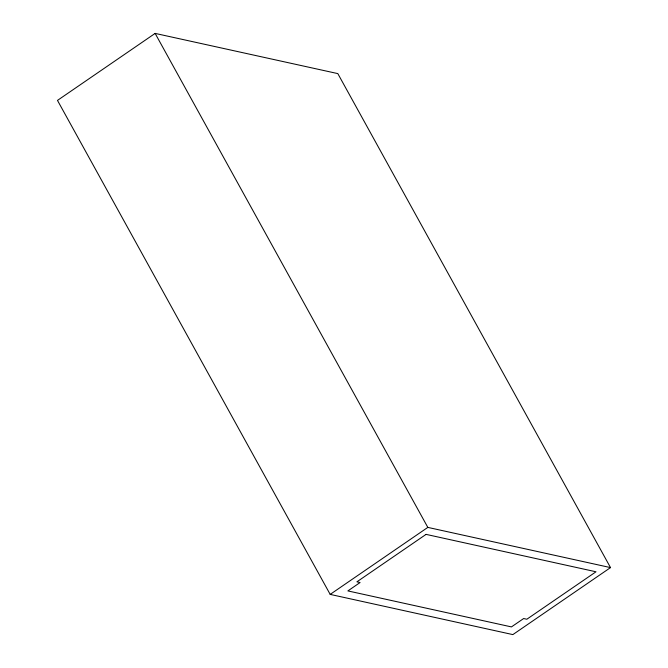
<?xml version="1.0" encoding="UTF-8"?>
<svg xmlns="http://www.w3.org/2000/svg" width="668" height="668" viewBox="0 0 668 668"><rect width="100%" height="100%" fill="white"/><g stroke="black" fill="none" stroke-linecap="round" stroke-linejoin="round"><path stroke-width="1" d="M155.135 33.4L57.481 100.4L330.184 594.395L512.865 634.6L610.519 567.6L337.816 73.605L155.135 33.4L427.829 527.394L610.519 567.6M330.184 594.395L427.829 527.394M426.067 534.375L356.896 581.836L360.085 582.538L347.878 590.913L511.446 626.91L523.654 618.535L526.835 619.236L596.006 571.783L426.067 534.375"/></g></svg>
